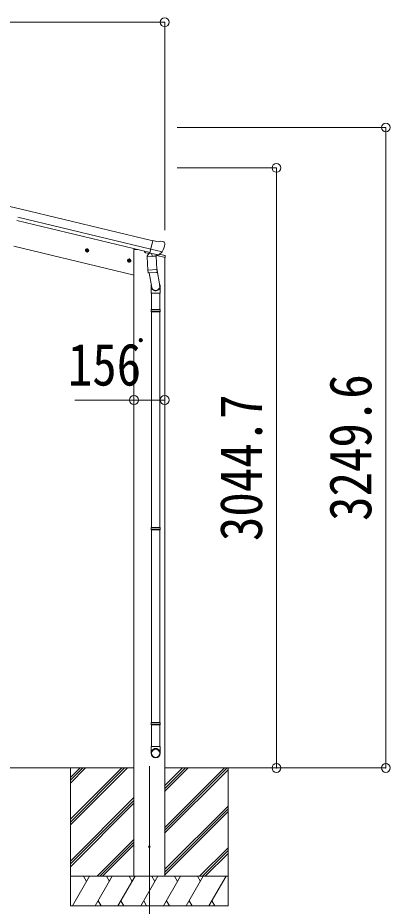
# Model space of a CAD drawing. Units: millimetres at full size. Extents: x -12578 to 12718, y -8779 to 8681.
# Drawn here: x -4013 to -2122, y -5531 to -1022 of the extents above; entities that cross this region are included whole.
import ezdxf
from ezdxf.enums import TextEntityAlignment as Align

# ---------------------------------------------------------------- set-up
doc = ezdxf.new("R2010")
doc.units = ezdxf.units.MM
doc.header["$LTSCALE"] = 45
doc.header["$PDMODE"] = 32
doc.header["$PDSIZE"] = 45
for name, color, linetype, lineweight in [('0-0_0', 7, 'Continuous', 9), ('0-1_本体', 4, 'Continuous', 9), ('0-2_部品', 7, 'Continuous', 9), ('0-8_PARTS2', 2, 'Continuous', 9), ('0-A_寸法', 6, 'Continuous', 9)]:
    doc.layers.add(name, color=color, linetype=linetype, lineweight=lineweight)
doc.styles.add('ＭＳ ゴシック', font='')
doc.styles.get('ＭＳ ゴシック').set_extended_font_data('MS Gothic')

msp = doc.modelspace()

# ---------------------------------------------------------------- linework, layer by layer
at = {"layer": '0-0_0'}
for p, q in [((-10292.99, -4828.76), (-3424.03, -4828.76)), ((-3745.58, -4828.76), (-3745.58, -5528.76)), ((-3745.58, -5089.49), (-3484.85, -4828.76)), ((-3745.58, -5103.63), (-3470.7, -4828.76)), ((-3745.58, -5117.77), (-3456.56, -4828.76)), ((-3745.58, -4905.64), (-3668.69, -4828.76)), ((-3745.58, -4891.5), (-3682.84, -4828.76)), ((-3745.58, -4877.36), (-3696.99, -4828.78)), ((-3696.99, -4828.77), (-3696.98, -4828.76)), ((-3267.83, -4948.39), (-3148.19, -4828.76)), ((-3267.83, -4934.25), (-3162.34, -4828.76)), ((-3267.83, -4920.11), (-3176.48, -4828.76)), ((-3267.83, -5132.24), (-2964.36, -4828.77)), ((-3267.83, -5146.38), (-2950.21, -4828.77)), ((-3267.83, -5160.52), (-2945.58, -4838.28)), ((-3267.33, -4828.76), (-2832.14, -4828.76)), ((-2945.58, -4828.76), (-2945.58, -5528.76)), ((-3745.58, -5301.62), (-3423.33, -4979.37)), ((-3745.58, -5315.76), (-3423.33, -4993.52)), ((-3745.58, -5329.91), (-3423.33, -5007.66)), ((-3267.83, -5344.37), (-2945.58, -5022.12)), ((-3267.83, -5358.51), (-2945.58, -5036.27)), ((-3267.83, -5372.66), (-2945.58, -5050.41)), ((-3610.58, -5378.76), (-3423.33, -5191.51)), ((-3596.44, -5378.76), (-3423.33, -5205.65)), ((-3582.3, -5378.76), (-3423.33, -5219.79)), ((-3090.08, -5378.76), (-2945.58, -5234.26)), ((-3075.94, -5378.76), (-2945.58, -5248.4)), ((-3061.8, -5378.76), (-2945.58, -5262.54)), ((-2945.58, -5378.76), (-3745.58, -5378.76)), ((-3735.29, -5528.76), (-3648.68, -5378.76)), ((-3663.68, -5404.74), (-3678.69, -5378.76)), ((-3619.82, -5528.76), (-3533.21, -5378.76)), ((-3548.22, -5404.75), (-3563.22, -5378.76)), ((-3504.35, -5528.76), (-3417.74, -5378.76)), ((-3432.74, -5404.75), (-3447.75, -5378.76)), ((-3388.88, -5528.76), (-3302.27, -5378.76)), ((-3317.27, -5404.74), (-3332.28, -5378.76)), ((-3273.41, -5528.76), (-3186.8, -5378.76)), ((-3201.8, -5404.74), (-3216.8, -5378.76)), ((-3157.94, -5528.76), (-3071.33, -5378.76)), ((-3101.33, -5378.76), (-3086.33, -5404.74)), ((-3042.47, -5528.76), (-2955.86, -5378.76)), ((-3745.58, -5528.76), (-2945.58, -5528.76)), ((-3604.82, -5502.78), (-3589.82, -5528.76)), ((-3489.35, -5502.78), (-3474.35, -5528.76)), ((-3373.88, -5502.78), (-3358.88, -5528.76)), ((-3258.41, -5502.78), (-3243.41, -5528.76)), ((-3142.94, -5502.78), (-3127.94, -5528.76)), ((-3027.47, -5502.78), (-3012.47, -5528.76))]:
    msp.add_line(p, q, dxfattribs=at)
at = {"layer": '0-1_本体'}
for p, q in [((-3327.34, -2154.54), (-4003.03, -1992.58)), ((-3341.35, -2212.88), (-4017.02, -2050.93)), ((-3337.43, -2196.51), (-4013.09, -2034.56)), ((-3422.83, -2328.76), (-4033.64, -2182.12)), ((-3423.16, -2198.76), (-3423.16, -5378.76)), ((-3267.16, -2237.73), (-3267.16, -5378.76))]:
    msp.add_line(p, q, dxfattribs=at)
msp.add_lwpolyline([(-3423.16, -2198.76), (-3403.16, -2198.76), (-3369.32, -2206.89)], dxfattribs=at)
msp.add_arc((-7375.79, -16063.84), 14469.82, 76.52099, 85.02099, dxfattribs=at)
at = {"layer": '0-2_部品'}
for p, q in [((-3300.95, -2158.82), (-3326.88, -2152.59)), ((-3300.95, -2158.82), (-3287.69, -2156.12)), ((-3273.2, -2159.31), (-3286.39, -2156.14)), ((-3270.11, -2161.56), (-3266.25, -2167.85)), ((-3651.63, -2204.83), (-3671.08, -2200.16)), ((-3668.65, -2200.74), (-3663.48, -2195.29)), ((-3666.52, -2207.94), (-3668.65, -2200.74)), ((-3663.69, -2212.21), (-3659.02, -2192.77)), ((-3663.48, -2195.29), (-3656.19, -2197.05)), ((-3656.19, -2197.05), (-3654.05, -2204.24)), ((-3369.32, -2206.11), (-3369.32, -2209.42)), ((-3279.94, -2210.44), (-3337.45, -2196.63)), ((-3265.89, -2170.13), (-3266.17, -2171.28)), ((-3437.8, -2256.57), (-3457.25, -2251.91)), ((-3454.82, -2252.49), (-3449.66, -2247.04)), ((-3452.69, -2259.68), (-3454.82, -2252.49)), ((-3449.86, -2263.96), (-3445.19, -2244.52)), ((-3449.66, -2247.04), (-3442.36, -2248.8)), ((-3442.36, -2248.8), (-3440.23, -2255.99)), ((-3346.6, -2218.82), (-3365.48, -2214.29)), ((-3357.02, -2236), (-3311.33, -2232.8)), ((-3352.35, -2302.83), (-3357.02, -2236)), ((-3342.6, -2214.23), (-3355.92, -2229.54)), ((-3355.92, -2229.54), (-3355.47, -2235.89)), ((-3341.66, -2214.16), (-3342.6, -2214.23)), ((-3338.58, -2216.63), (-3340.1, -2216.27)), ((-3301.87, -2225.44), (-3338.58, -2216.63)), ((-3332.62, -2218.46), (-3331.6, -2233.06)), ((-3304.41, -2227.45), (-3330.23, -2233.89)), ((-3313.11, -2229.62), (-3312.88, -2232.91)), ((-3311.33, -2232.8), (-3306.66, -2299.64)), ((-3264.76, -2238.47), (-3307.47, -2228.21)), ((-3299.5, -2225.92), (-3307.02, -2224.11)), ((-3303.71, -2225.67), (-3303.66, -2226.41)), ((-3300.34, -2225.81), (-3301.87, -2225.44)), ((-3296.8, -2225.35), (-3280.42, -2210.86)), ((-3293.27, -2222.37), (-3267.06, -2228.66)), ((-3264.76, -2231.58), (-3264.76, -2238.47)), ((-3307, -2294.75), (-3292.48, -2382.52)), ((-3352.35, -2302.83), (-3306.66, -2299.64)), ((-3352.33, -2302.83), (-3351.44, -2315.53)), ((-3307.64, -2314.24), (-3349.34, -2317.16)), ((-3345.83, -2316.91), (-3333.18, -2391.84)), ((-3305.8, -2312.1), (-3306.67, -2299.64)), ((-3306.19, -2313.46), (-3306.19, -2313.46)), ((-3336.33, -2385.03), (-3336.33, -2419.68)), ((-3290.33, -2419.68), (-3290.33, -2385.33)), ((-3336.33, -2419.68), (-3290.33, -2419.68)), ((-3334.33, -2419.68), (-3334.33, -2502.2)), ((-3292.33, -2419.68), (-3292.33, -2502.2)), ((-3336.33, -2504.2), (-3335.33, -2502.2)), ((-3336.33, -2504.2), (-3290.33, -2504.2)), ((-3336.33, -2504.2), (-3336.33, -2512.2)), ((-3336.33, -2512.2), (-3290.33, -2512.2)), ((-3336.33, -2512.2), (-3335.33, -2514.2)), ((-3335.33, -2502.2), (-3291.33, -2502.2)), ((-3335.33, -2514.2), (-3291.33, -2514.2)), ((-3334.33, -2514.2), (-3334.33, -3608.39)), ((-3292.33, -2514.2), (-3292.33, -3608.39)), ((-3290.33, -2504.2), (-3291.33, -2502.2)), ((-3398.83, -2658.26), (-3378.83, -2658.26)), ((-3395.33, -2654.51), (-3388.83, -2650.76)), ((-3388.83, -2668.26), (-3388.83, -2648.26)), ((-3388.83, -2650.76), (-3382.33, -2654.51)), ((-3382.33, -2654.51), (-3382.33, -2662.02)), ((-3382.33, -2662.02), (-3388.83, -2665.77)), ((-3336.33, -3610.39), (-3335.33, -3608.39)), ((-3336.33, -3610.39), (-3290.33, -3610.39)), ((-3336.33, -3610.39), (-3336.33, -3618.39)), ((-3336.33, -3618.39), (-3290.33, -3618.39)), ((-3336.33, -3618.39), (-3335.33, -3620.39)), ((-3335.33, -3608.39), (-3291.33, -3608.39)), ((-3335.33, -3620.39), (-3291.33, -3620.39)), ((-3334.33, -3620.39), (-3334.33, -4598.32)), ((-3292.33, -3620.39), (-3292.33, -4598.32)), ((-3290.33, -3610.39), (-3291.33, -3608.39)), ((-3336.33, -4600.32), (-3335.33, -4598.32)), ((-3336.33, -4600.32), (-3290.33, -4600.32)), ((-3336.33, -4600.32), (-3336.33, -4608.32)), ((-3336.33, -4608.32), (-3290.33, -4608.32)), ((-3336.33, -4608.32), (-3335.33, -4610.32)), ((-3335.33, -4598.32), (-3291.33, -4598.32)), ((-3335.33, -4610.32), (-3291.33, -4610.32)), ((-3334.33, -4610.32), (-3334.33, -4720.32)), ((-3292.33, -4610.32), (-3292.33, -4720.32)), ((-3290.33, -4600.32), (-3291.33, -4598.32)), ((-3336.33, -4754.46), (-3336.33, -4720.32)), ((-3336.33, -4720.32), (-3290.33, -4720.32)), ((-3290.33, -4754.46), (-3290.33, -4720.32))]:
    msp.add_line(p, q, dxfattribs=at)
for points in [[(-3332.31, -2218.04), (-3342.03, -2215.71), (-3326.88, -2152.59)], [(-3654.05, -2204.24), (-3659.22, -2209.69), (-3666.52, -2207.94)], [(-3332.31, -2218.04), (-3332.07, -2218.19), (-3307.3, -2224.14), (-3307.02, -2224.11)], [(-3279.67, -2209.86), (-3280.26, -2210.71), (-3280.42, -2210.86)], [(-3440.23, -2255.99), (-3445.39, -2261.44), (-3452.69, -2259.68)], [(-3290.33, -2504.2), (-3290.33, -2512.2), (-3291.33, -2514.2)], [(-3388.83, -2665.77), (-3395.33, -2662.02), (-3395.33, -2654.51)], [(-3290.33, -3610.39), (-3290.33, -3618.39), (-3291.33, -3620.39)], [(-3290.33, -4600.32), (-3290.33, -4608.32), (-3291.33, -4610.32)]]:
    msp.add_lwpolyline(points, dxfattribs=at)
for centre, radius in [((-3661.35, -2202.49), 8.5), ((-3661.35, -2202.49), 7.7), ((-3661.35, -2202.49), 6.5), ((-3447.52, -2254.24), 8.5), ((-3447.52, -2254.24), 7.7), ((-3447.52, -2254.24), 6.5), ((-3388.83, -2658.26), 8.5), ((-3388.83, -2658.26), 7.7), ((-3388.83, -2658.26), 6.5)]:
    msp.add_circle(centre, radius, dxfattribs=at)
at = {"layer": '0-2_部品', "color": 4}
msp.add_circle((-3345.08, -5228.76), 4.5, dxfattribs=at)
at = {"layer": '0-2_部品'}
for centre, radius, start, end in [((-3287.09, -2159.06), 3, 76.5, 101.5), ((-3274.37, -2164.17), 5, 31.5, 76.5), ((-3462.97, -2124.03), 202.4, 334.90875, 346.5), ((-3364.32, -2209.42), 5, 180, 256.5), ((-3339.99, -2215.78), 0.5, 221.23754, 256.5), ((-3333.22, -2218.54), 0.604, 7.79405, 79.40158), ((-3330.58, -2232.92), 1.03, 188.03431, 289.96103), ((-3304.66, -2226.48), 1, 284, 4), ((-3303.21, -2225.64), 0.5, 76.5, 184), ((-3300.23, -2225.33), 0.5, 256.5, 291.76246), ((-3267.76, -2231.58), 3, 0, 76.5), ((-3349.48, -2315.16), 2, 190.53157, 274), ((-3307.78, -2312.25), 2, 274, 322.59038), ((-3307.74, -2312.28), 1.95, 322.52234, 4.95983)]:
    msp.add_arc(centre, radius, start, end, dxfattribs=at)
for centre, major_axis, ratio, start_param, end_param in [((-3268.81, -2169.42), (1.57, -2.57), 0.99628, 0.7835347, 1.5707963), ((-3298.81, -2222.99), (0.73, -2.92), 0.997631, 5.8041905, 5.8929484), ((-3298.84, -2222.87), (-2.63, 3.16), 0.650902, 2.1145521, 2.1873627), ((-3298.78, -2223.09), (0.73, -2.92), 0.997631, 5.965759, 6.7621801), ((-3313.33, -2385.03), (-23, 0), 0.996195, 6.0000678, 10.0103449), ((-3313.33, -2385.03), (-21, 0), 0.996195, 0.3319459, 3.3482706), ((-3313.33, -4752.72), (23, 0), 0.996195, 6.2831853, 9.424778), ((-3313.33, -4754.46), (23, 0), 0.996195, 6.2831853, 9.424778), ((-3313.33, -4754.46), (0, -23.43), 0.981806, 4.712389, 7.8539816)]:
    msp.add_ellipse(centre, major_axis=major_axis, ratio=ratio, start_param=start_param, end_param=end_param, dxfattribs=at)
msp.add_ellipse((-3313.33, -4754.46), major_axis=(-21, 0), ratio=0.996195, dxfattribs=at)
at = {"layer": '0-8_PARTS2'}
msp.add_line((-3345.08, -4819.55), (-3345.08, -5669.8), dxfattribs=at)
at = {"layer": '0-A_寸法'}
for p, q in [((-3267.16, -1044.87), (-10449.16, -1044.87)), ((-3267.16, -1044.87), (-3267.16, -2099.69)), ((-2144.86, -1579.18), (-3204.31, -1579.18)), ((-2144.86, -4828.76), (-2144.86, -1579.18)), ((-2699.88, -1784.08), (-3204.31, -1784.08)), ((-2699.88, -4828.76), (-2699.88, -1784.08)), ((-3423.16, -2961.99), (-3723.16, -2961.99)), ((-3423.16, -2961.99), (-3267.16, -2961.99)), ((-2699.88, -4828.76), (-3204.31, -4828.76)), ((-2144.86, -4828.76), (-2699.88, -4828.76))]:
    msp.add_line(p, q, dxfattribs=at)
for p in [(-3267.16, -1044.87), (-2144.86, -1579.18), (-2699.88, -1784.08), (-3423.16, -2961.99), (-3267.16, -2961.99), (-2699.88, -4828.76), (-2144.86, -4828.76)]:
    msp.add_point(p, dxfattribs=at)

# ---------------------------------------------------------------- texts
at = {"layer": '0-A_寸法', "color": 7, "style": 'ＭＳ ゴシック', "width": 0.85}
msp.add_text('156', height=214.4, dxfattribs=at).set_placement((-3758.78, -2952.99), align=Align.BOTTOM_LEFT)
for s, p in [('3249.6', (-2153.86, -3575.22)), ('3044.7', (-2708.88, -3677.67))]:
    msp.add_text(s, height=214.4, rotation=90, dxfattribs=at).set_placement(p, align=Align.BOTTOM_LEFT)

doc.saveas('drawing.dxf')
